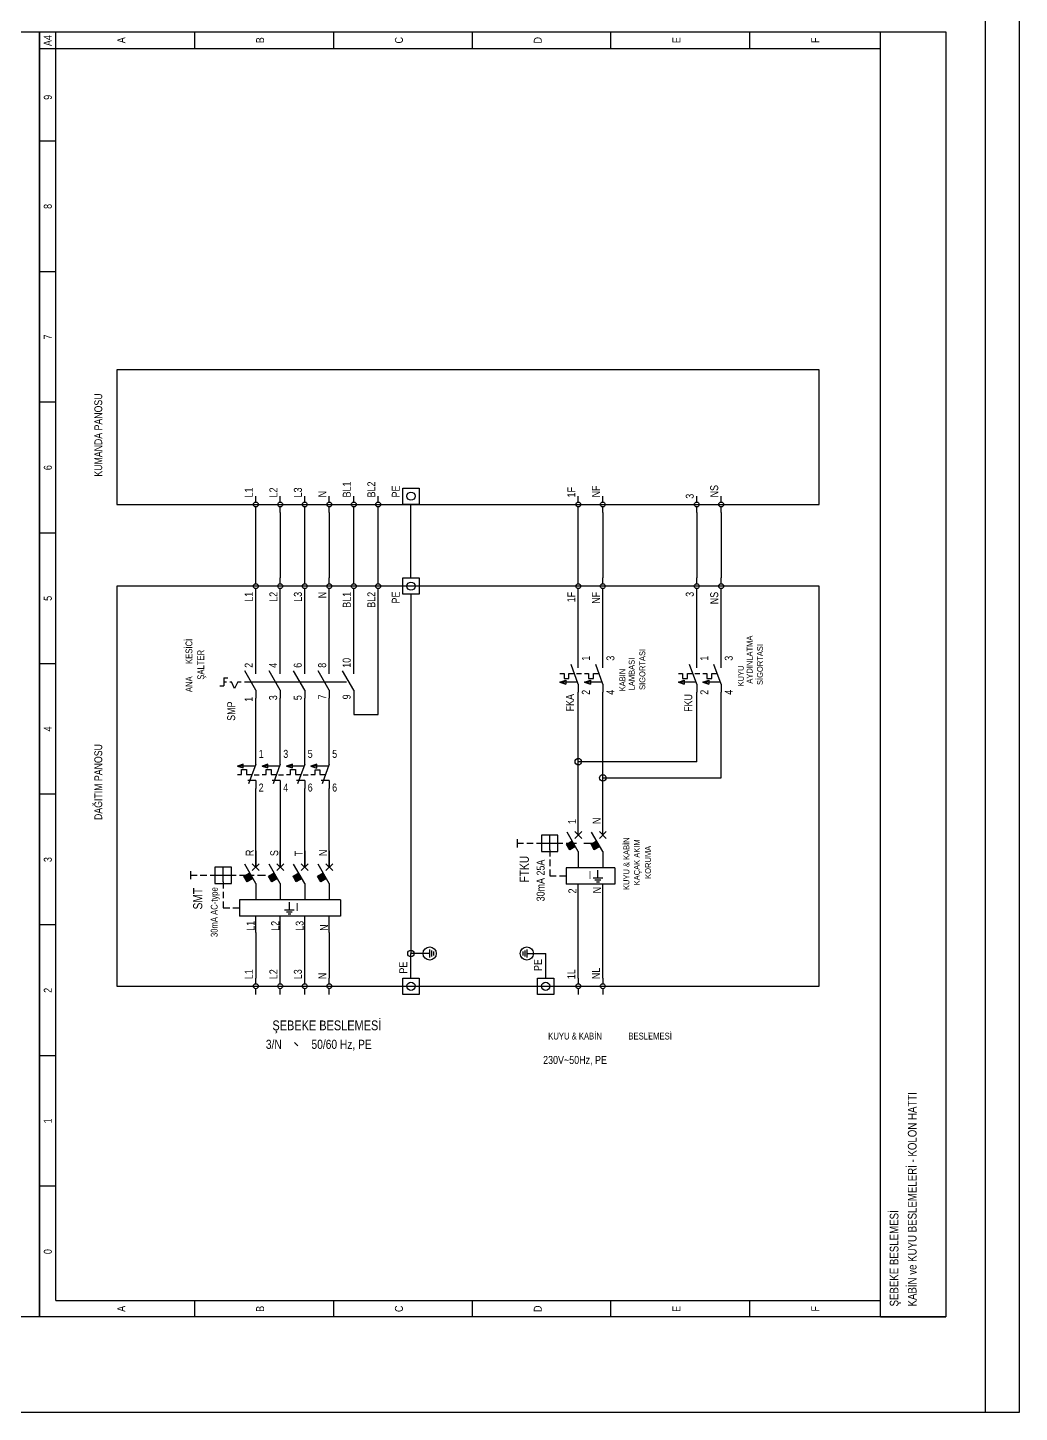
# Model space of a CAD drawing. Header units: centimetres. Extents: x 0 to 12606, y -30 to 2970.
# Drawn here: x 11876 to 12606, y 0 to 1019 of the extents above; entities that cross this region are included whole.
import ezdxf
from ezdxf.enums import TextEntityAlignment as Align

# ---------------------------------------------------------------- set-up
doc = ezdxf.new("R2010")
doc.units = ezdxf.units.CM
for name, color, linetype in [('SCOTT-CERCEVE', 7, 'CONTINUOUS'), ('SCOTT-ELEKTRIK', 3, 'CONTINUOUS'), ('SCOTT-ELEKTRIK-YAZI', 4, 'CONTINUOUS')]:
    doc.layers.add(name, color=color, linetype=linetype)
doc.styles.get("Standard").update_dxf_attribs({"font": 'arial.ttf', "width": 0.8})

msp = doc.modelspace()

# ---------------------------------------------------------------- linework, layer by layer
at = {"layer": 'SCOTT-CERCEVE'}
for points in [[(0, 0), (12605.9, 0), (12605.9, 2970), (0, 2970)], [(100, 0), (12580.9, 0), (12580.9, 2970), (100, 2970)]]:
    msp.add_lwpolyline(points, close=True, dxfattribs=at)
at = {"layer": 'SCOTT-ELEKTRIK'}
for p, q in [((11217.8, 1016), (11884.5, 1016)), ((11884.5, 70.2), (11884.5, 1016)), ((11884.5, 1016), (12551.7, 1016)), ((11884.5, 1016), (11884.5, 70.2)), ((11896.5, 82.2), (11896.5, 1016)), ((11998.7, 1016), (11998.7, 1003.9)), ((12100.9, 1016), (12100.9, 1003.9)), ((12203.1, 1016), (12203.1, 1003.9)), ((12305.2, 1003.9), (12305.2, 1016)), ((12407.4, 1003.9), (12407.4, 1016)), ((12503.6, 70.2), (12503.6, 1016)), ((12551.7, 1016), (12551.7, 70.2)), ((11884.5, 1003.9), (12503.6, 1003.9)), ((11896.5, 935.7), (11884.5, 935.7)), ((11896.5, 839.5), (11884.5, 839.5)), ((12458.5, 767.4), (11941.6, 767.4)), ((11941.6, 767.4), (11941.6, 668.2)), ((12458.5, 668.2), (12458.5, 767.4)), ((11896.5, 743.4), (11884.5, 743.4)), ((12043.8, 670), (12043.8, 674.3)), ((12061.8, 670), (12061.8, 674.3)), ((12079.8, 670), (12079.8, 674.3)), ((12097.9, 670), (12097.9, 674.3)), ((12115.9, 670), (12115.9, 674.3)), ((12133.9, 670), (12133.9, 674.3)), ((12152, 680.3), (12164, 680.3)), ((12152, 668.2), (12152, 680.3)), ((12164, 680.3), (12164, 668.2)), ((12281.2, 670), (12281.2, 674.3)), ((12299.2, 670), (12299.2, 674.3)), ((12368.4, 670), (12368.4, 674.3)), ((12386.4, 670), (12386.4, 674.3)), ((11941.6, 668.2), (12458.5, 668.2)), ((12043.8, 662.2), (12043.8, 666.4)), ((12061.8, 662.2), (12061.8, 666.4)), ((12079.8, 662.2), (12079.8, 666.4)), ((12097.9, 662.2), (12097.9, 666.4)), ((12115.9, 662.2), (12115.9, 666.4)), ((12133.9, 662.2), (12133.9, 666.4)), ((12164, 668.2), (12152, 668.2)), ((12158, 614.1), (12158, 668.2)), ((12281.2, 662.2), (12281.2, 666.4)), ((12299.2, 662.2), (12299.2, 666.4)), ((12368.4, 662.2), (12368.4, 666.4)), ((12386.4, 662.2), (12386.4, 666.4)), ((12043.8, 614.1), (12043.8, 662.2)), ((12061.8, 662.2), (12061.8, 614.1)), ((12079.8, 614.1), (12079.8, 662.2)), ((12097.9, 662.2), (12097.9, 614.1)), ((12115.9, 614.1), (12115.9, 662.2)), ((12133.9, 614.1), (12133.9, 662.2)), ((12281.2, 614.1), (12281.2, 662.2)), ((12299.2, 662.2), (12299.2, 614.1)), ((12368.4, 662.2), (12368.4, 614.1)), ((12386.4, 662.2), (12386.4, 614.1)), ((11896.5, 647.2), (11884.5, 647.2)), ((12043.8, 609.9), (12043.8, 614.1)), ((12061.8, 609.9), (12061.8, 614.1)), ((12079.8, 609.9), (12079.8, 614.1)), ((12097.9, 609.9), (12097.9, 614.1)), ((12115.9, 609.9), (12115.9, 614.1)), ((12133.9, 609.9), (12133.9, 614.1)), ((12152, 614.1), (12164, 614.1)), ((12152, 602.1), (12152, 614.1)), ((12164, 614.1), (12164, 602.1)), ((12281.2, 609.9), (12281.2, 614.1)), ((12299.2, 609.9), (12299.2, 614.1)), ((12368.4, 609.9), (12368.4, 614.1)), ((12386.4, 609.9), (12386.4, 614.1)), ((12458.5, 608.1), (11941.6, 608.1)), ((11941.6, 608.1), (11941.6, 313.6)), ((12043.8, 602.1), (12043.8, 606.3)), ((12043.8, 549.6), (12043.8, 602.1)), ((12061.8, 602.1), (12061.8, 606.3)), ((12061.8, 549.6), (12061.8, 602.1)), ((12079.8, 602.1), (12079.8, 606.3)), ((12079.8, 549.6), (12079.8, 602.1)), ((12097.9, 602.1), (12097.9, 606.3)), ((12097.9, 549.6), (12097.9, 602.1)), ((12115.9, 602.1), (12115.9, 606.3)), ((12115.9, 602.1), (12115.9, 605.1)), ((12115.9, 549.6), (12115.9, 602.1)), ((12133.9, 602.1), (12133.9, 606.3)), ((12133.9, 602.1), (12133.9, 605.1)), ((12133.9, 513.6), (12133.9, 602.1)), ((12164, 602.1), (12152, 602.1)), ((12158, 602.1), (12158, 337.7)), ((12281.2, 602.1), (12281.2, 606.3)), ((12281.2, 554), (12281.2, 602.1)), ((12299.2, 602.1), (12299.2, 606.3)), ((12299.2, 554), (12299.2, 602.1)), ((12368.4, 602.1), (12368.4, 606.3)), ((12368.4, 554), (12368.4, 602.1)), ((12386.4, 602.1), (12386.4, 606.3)), ((12386.4, 554), (12386.4, 602.1)), ((12458.5, 313.6), (12458.5, 608.1)), ((11896.5, 551), (11884.5, 551)), ((12281.2, 536), (12275.9, 550.4)), ((12281.2, 548), (12281.2, 554)), ((12299.2, 536), (12294, 550.4)), ((12299.2, 548), (12299.2, 554)), ((12368.4, 536), (12363.1, 550.4)), ((12368.4, 548), (12368.4, 554)), ((12386.4, 536), (12381.1, 550.4)), ((12386.4, 548), (12386.4, 554)), ((12020.3, 540.6), (12023.3, 540.6)), ((12020.3, 540.6), (12020.3, 534.6)), ((12043.8, 531.6), (12035.6, 545.8)), ((12043.8, 543.6), (12043.8, 549.6)), ((12061.8, 531.6), (12053.6, 545.8)), ((12061.8, 543.6), (12061.8, 549.6)), ((12079.8, 531.6), (12071.6, 545.8)), ((12079.8, 543.6), (12079.8, 549.6)), ((12097.9, 531.6), (12089.7, 545.8)), ((12097.9, 543.6), (12097.9, 549.6)), ((12115.9, 531.6), (12107.7, 545.8)), ((12115.9, 543.6), (12115.9, 549.6)), ((12267.7, 543.7), (12270.7, 543.7)), ((12270.7, 543.7), (12270.7, 540.1)), ((12274.3, 540.1), (12274.3, 543.7)), ((12274.3, 543.7), (12278.3, 543.7)), ((12280, 543.8), (12283.6, 543.8)), ((12285.8, 543.7), (12288.8, 543.7)), ((12288.8, 543.7), (12288.8, 540.1)), ((12292.4, 540.1), (12292.4, 543.7)), ((12292.4, 543.7), (12296.4, 543.7)), ((12354.9, 543.7), (12357.9, 543.7)), ((12357.9, 543.7), (12357.9, 540.1)), ((12361.5, 540.1), (12361.5, 543.7)), ((12361.5, 543.7), (12365.5, 543.7)), ((12367.1, 543.8), (12370.8, 543.8)), ((12372.9, 543.7), (12375.9, 543.7)), ((12375.9, 543.7), (12375.9, 540.1)), ((12379.5, 540.1), (12379.5, 543.7)), ((12379.5, 543.7), (12383.5, 543.7)), ((12017.3, 534.6), (12020.3, 534.6)), ((12020.3, 537.6), (12022.1, 537.6)), ((12024.6, 537.6), (12025.8, 537.6)), ((12028.2, 532.8), (12025.8, 537.6)), ((12030.6, 537.6), (12028.2, 532.8)), ((12030.6, 537.6), (12031.8, 537.6)), ((12031.8, 537.6), (12033, 537.6)), ((12035.4, 537.6), (12040.2, 537.6)), ((12040.8, 537.6), (12110.5, 537.6)), ((12043.8, 531.6), (12043.8, 525.6)), ((12061.8, 531.6), (12061.8, 525.6)), ((12079.8, 531.6), (12079.8, 525.6)), ((12097.9, 531.6), (12097.9, 525.6)), ((12115.9, 531.6), (12115.9, 525.6)), ((12267.7, 537.5), (12272.1, 538.9)), ((12280.5, 537.5), (12267.7, 537.5)), ((12267.7, 537.5), (12272.1, 536)), ((12270.7, 540.1), (12274.3, 540.1)), ((12272.1, 538.9), (12272.1, 536)), ((12281.2, 536), (12281.2, 530)), ((12281.2, 478.9), (12281.2, 530)), ((12285.8, 537.5), (12290.1, 538.9)), ((12298.5, 537.5), (12285.8, 537.5)), ((12285.8, 537.5), (12290.1, 536)), ((12288.8, 540.1), (12292.4, 540.1)), ((12290.1, 538.9), (12290.1, 536)), ((12299.2, 536), (12299.2, 530)), ((12299.2, 466.9), (12299.2, 530)), ((12354.9, 537.5), (12359.2, 538.9)), ((12367.6, 537.5), (12354.9, 537.5)), ((12354.9, 537.5), (12359.2, 536)), ((12357.9, 540.1), (12361.5, 540.1)), ((12359.2, 538.9), (12359.2, 536)), ((12368.4, 536), (12368.4, 530)), ((12368.4, 478.9), (12368.4, 530)), ((12372.9, 537.5), (12377.2, 538.9)), ((12385.7, 537.5), (12372.9, 537.5)), ((12372.9, 537.5), (12377.2, 536)), ((12375.9, 540.1), (12379.5, 540.1)), ((12377.2, 538.9), (12377.2, 536)), ((12386.4, 536), (12386.4, 530)), ((12386.4, 466.9), (12386.4, 530)), ((12043.8, 483.1), (12043.8, 525.6)), ((12061.8, 483.1), (12061.8, 525.6)), ((12079.8, 483.1), (12079.8, 525.6)), ((12097.9, 483.1), (12097.9, 525.6)), ((12115.9, 525.6), (12115.9, 513.6)), ((12115.9, 513.6), (12133.9, 513.6)), ((12043.8, 477.1), (12043.8, 483.1)), ((12061.8, 477.1), (12061.8, 483.1)), ((12079.8, 477.1), (12079.8, 483.1)), ((12097.9, 477.1), (12097.9, 483.1)), ((12030.3, 475.7), (12034.6, 477.1)), ((12043.1, 475.7), (12030.3, 475.7)), ((12030.3, 475.7), (12034.6, 474.3)), ((12030.3, 469.4), (12033.3, 469.4)), ((12033.3, 469.4), (12033.3, 473.1)), ((12033.3, 473.1), (12036.9, 473.1)), ((12034.6, 474.3), (12034.6, 477.1)), ((12036.9, 473.1), (12036.9, 469.4)), ((12036.9, 469.4), (12040.9, 469.4)), ((12043.8, 477.1), (12038.5, 462.7)), ((12042.6, 469.3), (12046.2, 469.3)), ((12048.4, 475.7), (12052.7, 477.1)), ((12061.1, 475.7), (12048.4, 475.7)), ((12048.4, 475.7), (12052.7, 474.3)), ((12048.4, 469.4), (12051.4, 469.4)), ((12051.4, 469.4), (12051.4, 473.1)), ((12051.4, 473.1), (12055, 473.1)), ((12052.7, 474.3), (12052.7, 477.1)), ((12055, 473.1), (12055, 469.4)), ((12055, 469.4), (12059, 469.4)), ((12061.8, 477.1), (12056.6, 462.7)), ((12060.6, 469.3), (12064.2, 469.3)), ((12066.4, 475.7), (12070.7, 477.1)), ((12079.1, 475.7), (12066.4, 475.7)), ((12066.4, 475.7), (12070.7, 474.3)), ((12066.4, 469.4), (12069.4, 469.4)), ((12069.4, 469.4), (12069.4, 473.1)), ((12069.4, 473.1), (12073, 473.1)), ((12070.7, 474.3), (12070.7, 477.1)), ((12073, 473.1), (12073, 469.4)), ((12073, 469.4), (12077, 469.4)), ((12079.8, 477.1), (12074.6, 462.7)), ((12078.6, 469.3), (12082.3, 469.3)), ((12084.4, 475.7), (12088.7, 477.1)), ((12097.2, 475.7), (12084.4, 475.7)), ((12084.4, 475.7), (12088.7, 474.2)), ((12084.4, 469.4), (12087.4, 469.4)), ((12087.4, 469.4), (12087.4, 473)), ((12087.4, 473), (12091, 473)), ((12088.7, 474.2), (12088.7, 477.1)), ((12091, 473), (12091, 469.4)), ((12091, 469.4), (12095, 469.4)), ((12097.9, 477.1), (12092.6, 462.7)), ((12368.4, 478.9), (12281.2, 478.9)), ((12281.2, 436.8), (12281.2, 478.9)), ((12043.8, 465.1), (12037.8, 465.1)), ((12043.8, 465.1), (12043.8, 459.1)), ((12043.8, 413.3), (12043.8, 459.1)), ((12061.8, 465.1), (12055.8, 465.1)), ((12061.8, 465.1), (12061.8, 459.1)), ((12061.8, 459.1), (12061.8, 413.3)), ((12079.8, 465.1), (12073.8, 465.1)), ((12079.8, 465.1), (12079.8, 459.1)), ((12079.8, 413.3), (12079.8, 459.1)), ((12097.9, 465.1), (12091.9, 465.1)), ((12097.9, 465.1), (12097.9, 459.1)), ((12097.9, 413.3), (12097.9, 459.1)), ((12299.2, 466.9), (12386.4, 466.9)), ((12299.2, 436.8), (12299.2, 466.9)), ((11896.5, 454.9), (11884.5, 454.9)), ((12281.2, 424.8), (12281.2, 436.8)), ((12299.2, 424.8), (12299.2, 436.8)), ((12236.1, 421.8), (12236.1, 415.8)), ((12236.1, 418.8), (12240.9, 418.8)), ((12243.3, 418.8), (12248.1, 418.8)), ((12250.5, 418.8), (12255.4, 418.8)), ((12254.2, 424.8), (12254.2, 412.8)), ((12266.2, 424.8), (12254.2, 424.8)), ((12255.4, 418.8), (12265, 418.8)), ((12260.2, 414), (12260.2, 424.8)), ((12265, 418.8), (12269.8, 418.8)), ((12266.2, 412.8), (12266.2, 424.8)), ((12272.2, 418.8), (12277, 418.8)), ((12272.5, 418.2), (12276.7, 420.6)), ((12275, 414), (12272.5, 418.2)), ((12275.2, 414.1), (12272.8, 418.3)), ((12281.2, 412.8), (12273, 427)), ((12275.5, 414.3), (12273.1, 418.5)), ((12275.7, 414.4), (12273.3, 418.6)), ((12276, 414.6), (12273.6, 418.8)), ((12276.2, 414.7), (12273.8, 418.9)), ((12276.5, 414.9), (12274.1, 419.1)), ((12276.7, 415), (12274.3, 419.2)), ((12277, 415.2), (12274.6, 419.4)), ((12277.2, 415.3), (12274.8, 419.5)), ((12277.6, 415.5), (12275.2, 419.7)), ((12277.8, 415.6), (12275.4, 419.8)), ((12278.1, 415.8), (12275.7, 420)), ((12278.3, 415.9), (12275.9, 420.1)), ((12278.6, 416.1), (12276.2, 420.3)), ((12278.8, 416.2), (12276.4, 420.4)), ((12276.4, 418.8), (12280, 418.8)), ((12278.6, 422.3), (12283.7, 427.4)), ((12278.6, 427.4), (12283.7, 422.3)), ((12285.4, 418.8), (12291.4, 418.8)), ((12290.6, 418.2), (12294.7, 420.6)), ((12293, 414), (12290.6, 418.2)), ((12293.2, 414.1), (12290.8, 418.3)), ((12299.2, 412.8), (12291, 427)), ((12293.5, 414.3), (12291.1, 418.5)), ((12293.7, 414.4), (12291.3, 418.6)), ((12294, 414.6), (12291.6, 418.8)), ((12294.2, 414.7), (12291.8, 418.9)), ((12294.5, 414.9), (12292.1, 419.1)), ((12294.8, 415), (12292.3, 419.2)), ((12295.1, 415.2), (12292.7, 419.4)), ((12295.3, 415.3), (12292.9, 419.5)), ((12295.6, 415.5), (12293.2, 419.7)), ((12295.8, 415.6), (12293.4, 419.8)), ((12296.1, 415.8), (12293.7, 420)), ((12296.3, 415.9), (12293.9, 420.1)), ((12296.6, 416.1), (12294.2, 420.3)), ((12296.8, 416.2), (12294.4, 420.4)), ((12296.7, 422.3), (12301.8, 427.4)), ((12296.7, 427.4), (12301.8, 422.3)), ((12043.8, 413.3), (12043.8, 401.3)), ((12043.8, 401.3), (12043.8, 413.3)), ((12061.8, 413.3), (12061.8, 401.3)), ((12061.8, 401.3), (12061.8, 413.3)), ((12079.8, 413.3), (12079.8, 401.3)), ((12079.8, 401.3), (12079.8, 413.3)), ((12097.9, 413.3), (12097.9, 401.3)), ((12097.9, 401.3), (12097.9, 413.3)), ((12254.2, 412.8), (12266.2, 412.8)), ((12260.2, 414), (12260.2, 409.2)), ((12279.1, 416.4), (12275, 414)), ((12281.2, 412.8), (12281.2, 400.8)), ((12297.1, 416.4), (12293, 414)), ((12299.2, 412.8), (12299.2, 400.8)), ((11995.7, 398.3), (11995.7, 392.3)), ((12013.7, 401.3), (12013.7, 389.2)), ((12025.8, 401.3), (12013.7, 401.3)), ((12019.7, 390.4), (12019.7, 401.3)), ((12025.8, 389.2), (12025.8, 401.3)), ((12043.8, 389.2), (12035.6, 403.5)), ((12041.2, 398.7), (12046.3, 403.8)), ((12041.2, 403.8), (12046.3, 398.7)), ((12061.8, 389.2), (12053.6, 403.5)), ((12059.3, 398.7), (12064.4, 403.8)), ((12059.3, 403.8), (12064.4, 398.7)), ((12079.8, 389.2), (12071.6, 403.5)), ((12077.3, 398.7), (12082.4, 403.8)), ((12077.3, 403.8), (12082.4, 398.7)), ((12097.9, 389.2), (12089.7, 403.5)), ((12095.3, 398.7), (12100.4, 403.8)), ((12095.3, 403.8), (12100.4, 398.7)), ((12260.2, 406.8), (12260.2, 402)), ((12260.2, 399.6), (12260.2, 394.8)), ((12308.2, 400.8), (12272.2, 400.8)), ((12272.2, 400.8), (12272.2, 388.8)), ((12295.7, 393.4), (12295.7, 399.1)), ((12308.2, 400.8), (12308.2, 388.8)), ((11995.7, 395.3), (12000.5, 395.3)), ((12002.9, 395.3), (12007.7, 395.3)), ((12010.1, 395.3), (12014.9, 395.3)), ((12013.7, 389.2), (12025.8, 389.2)), ((12014.9, 395.3), (12024.6, 395.3)), ((12019.7, 390.4), (12019.7, 385.6)), ((12024.6, 395.3), (12029.4, 395.3)), ((12031.8, 395.3), (12036.6, 395.3)), ((12035.1, 394.6), (12039.3, 397)), ((12037.5, 390.4), (12035.1, 394.6)), ((12037.7, 390.6), (12035.3, 394.7)), ((12038.1, 390.7), (12035.7, 394.9)), ((12038.3, 390.9), (12035.9, 395)), ((12038.6, 391.1), (12036.2, 395.2)), ((12038.8, 391.2), (12036.4, 395.3)), ((12039.1, 391.4), (12036.7, 395.5)), ((12039.3, 391.5), (12036.9, 395.6)), ((12039.6, 391.7), (12037.2, 395.8)), ((12039.8, 391.8), (12037.4, 395.9)), ((12041.7, 392.9), (12037.5, 390.4)), ((12040.1, 392), (12037.7, 396.1)), ((12040.3, 392.1), (12037.9, 396.2)), ((12040.7, 392.3), (12038.3, 396.4)), ((12040.9, 392.4), (12038.5, 396.5)), ((12041.2, 392.6), (12038.8, 396.7)), ((12041.4, 392.7), (12039, 396.8)), ((12039, 395.3), (12042.6, 395.3)), ((12043.8, 389.2), (12043.8, 377.2)), ((12045, 395.3), (12051, 395.3)), ((12053.2, 394.6), (12057.3, 397)), ((12055.6, 390.4), (12053.2, 394.6)), ((12055.8, 390.6), (12053.4, 394.7)), ((12056.1, 390.7), (12053.7, 394.9)), ((12056.3, 390.9), (12053.9, 395)), ((12056.6, 391.1), (12054.2, 395.2)), ((12056.8, 391.2), (12054.4, 395.3)), ((12057.1, 391.4), (12054.7, 395.5)), ((12057.3, 391.5), (12054.9, 395.6)), ((12057.7, 391.7), (12055.2, 395.8)), ((12057.9, 391.8), (12055.5, 395.9)), ((12059.7, 392.9), (12055.6, 390.4)), ((12058.2, 392), (12055.8, 396.1)), ((12058.4, 392.1), (12056, 396.2)), ((12058.7, 392.3), (12056.3, 396.4)), ((12058.9, 392.4), (12056.5, 396.5)), ((12059.2, 392.6), (12056.8, 396.7)), ((12059.4, 392.7), (12057, 396.8)), ((12061.8, 389.2), (12061.8, 377.2)), ((12071.2, 394.6), (12075.4, 397)), ((12073.6, 390.4), (12071.2, 394.6)), ((12073.8, 390.6), (12071.4, 394.7)), ((12074.1, 390.7), (12071.7, 394.9)), ((12074.3, 390.9), (12071.9, 395)), ((12074.6, 391.1), (12072.2, 395.2)), ((12074.9, 391.2), (12072.4, 395.3)), ((12075.2, 391.4), (12072.8, 395.5)), ((12075.4, 391.5), (12073, 395.6)), ((12075.7, 391.7), (12073.3, 395.8)), ((12075.9, 391.8), (12073.5, 395.9)), ((12077.8, 392.9), (12073.6, 390.4)), ((12076.2, 392), (12073.8, 396.1)), ((12076.4, 392.1), (12074, 396.2)), ((12076.7, 392.3), (12074.3, 396.4)), ((12076.9, 392.4), (12074.5, 396.5)), ((12077.2, 392.6), (12074.8, 396.7)), ((12077.5, 392.7), (12075, 396.8)), ((12079.8, 389.2), (12079.8, 377.2)), ((12089.2, 394.6), (12093.4, 397)), ((12091.6, 390.4), (12089.2, 394.6)), ((12091.8, 390.6), (12089.4, 394.7)), ((12092.2, 390.7), (12089.7, 394.9)), ((12092.4, 390.9), (12090, 395)), ((12092.7, 391.1), (12090.3, 395.2)), ((12092.9, 391.2), (12090.5, 395.3)), ((12093.2, 391.4), (12090.8, 395.5)), ((12093.4, 391.5), (12091, 395.6)), ((12093.7, 391.7), (12091.3, 395.8)), ((12093.9, 391.8), (12091.5, 395.9)), ((12095.8, 392.9), (12091.6, 390.4)), ((12094.2, 392), (12091.8, 396.1)), ((12094.4, 392.1), (12092, 396.2)), ((12094.8, 392.3), (12092.4, 396.4)), ((12095, 392.4), (12092.6, 396.5)), ((12095.3, 392.6), (12092.9, 396.7)), ((12095.5, 392.7), (12093.1, 396.8)), ((12097.9, 389.2), (12097.9, 377.2)), ((12260.2, 394.8), (12265, 394.8)), ((12267.4, 394.8), (12272.2, 394.8)), ((12308.2, 388.8), (12272.2, 388.8)), ((12281.2, 376.7), (12281.2, 388.8)), ((12292.1, 393.4), (12299.2, 393.4)), ((12293.5, 392), (12297.8, 392)), ((12294.6, 390.5), (12296.7, 390.5)), ((12299.2, 376.7), (12299.2, 388.8)), ((12019.7, 383.2), (12019.7, 378.4)), ((12106.1, 377.2), (12031.8, 377.2)), ((12031.8, 377.2), (12031.8, 365.2)), ((12106.1, 377.2), (12106.1, 365.2)), ((12019.7, 376), (12019.7, 371.2)), ((12019.7, 371.2), (12024.6, 371.2)), ((12027, 371.2), (12031.8, 371.2)), ((12064.9, 369.8), (12072.1, 369.8)), ((12066.4, 368.4), (12070.6, 368.4)), ((12067.5, 367), (12069.6, 367)), ((12068.5, 369.8), (12068.5, 375.5)), ((12281.2, 319.6), (12281.2, 376.7)), ((12299.2, 319.6), (12299.2, 376.7)), ((11896.5, 358.7), (11884.5, 358.7)), ((12106.1, 365.2), (12031.8, 365.2)), ((12043.8, 353.2), (12043.8, 365.2)), ((12061.8, 353.2), (12061.8, 365.2)), ((12079.8, 353.2), (12079.8, 365.2)), ((12097.9, 353.2), (12097.9, 365.2)), ((12043.8, 353.2), (12043.8, 319.6)), ((12043.8, 353.2), (12043.8, 353.2)), ((12061.8, 319.6), (12061.8, 353.2)), ((12079.8, 319.6), (12079.8, 353.2)), ((12097.9, 353.2), (12097.9, 319.6)), ((12164, 337.7), (12158, 337.7)), ((12158, 319.6), (12158, 337.7)), ((12171.8, 337.7), (12161, 337.7)), ((12171.8, 334.7), (12171.8, 340.7)), ((12173.3, 335.4), (12173.3, 339.9)), ((12174.8, 336.2), (12174.8, 339.2)), ((12240.3, 339.2), (12240.3, 336.2)), ((12241.8, 339.9), (12241.8, 335.4)), ((12243.3, 340.7), (12243.3, 334.7)), ((12243.3, 337.7), (12254.2, 337.7)), ((12251.1, 337.7), (12257.2, 337.7)), ((12257.2, 319.6), (12257.2, 337.7)), ((12043.8, 315.4), (12043.8, 319.6)), ((12061.8, 315.4), (12061.8, 319.6)), ((12079.8, 315.4), (12079.8, 319.6)), ((12097.9, 315.4), (12097.9, 319.6)), ((12152, 307.6), (12152, 319.6)), ((12152, 319.6), (12164, 319.6)), ((12164, 319.6), (12164, 307.6)), ((12251.1, 307.6), (12251.1, 319.6)), ((12251.1, 319.6), (12263.2, 319.6)), ((12263.2, 319.6), (12263.2, 307.6)), ((12281.2, 319.6), (12281.2, 315.4)), ((12299.2, 319.6), (12299.2, 315.4)), ((11941.6, 313.6), (12458.5, 313.6)), ((12043.8, 307.6), (12043.8, 311.8)), ((12061.8, 307.6), (12061.8, 311.8)), ((12079.8, 307.6), (12079.8, 311.8)), ((12097.9, 307.6), (12097.9, 311.8)), ((12164, 307.6), (12152, 307.6)), ((12263.2, 307.6), (12251.1, 307.6)), ((12281.2, 311.8), (12281.2, 307.6)), ((12299.2, 311.8), (12299.2, 307.6)), ((12072.4, 272.1), (12074.7, 269.8)), ((11896.5, 262.5), (11884.5, 262.5)), ((11896.5, 166.4), (11884.5, 166.4)), ((11896.5, 82.2), (12503.6, 82.2)), ((11998.7, 82.2), (11998.7, 70.2)), ((12100.9, 82.2), (12100.9, 70.2)), ((12203.1, 82.2), (12203.1, 70.2)), ((12305.2, 70.2), (12305.2, 82.2)), ((12407.4, 70.2), (12407.4, 82.2)), ((12503.6, 70.2), (12503.6, 82.2)), ((11884.5, 70.2), (11217.8, 70.2)), ((12551.7, 70.2), (11884.5, 70.2)), ((12503.6, 70.2), (12551.7, 70.2)), ((12521.6, 70.2), (12551.7, 70.2))]:
    msp.add_line(p, q, dxfattribs=at)
for points in [[(12272.1, 538.9), (12272.1, 536), (12267.7, 537.5), (12272.1, 538.9)], [(12290.1, 538.9), (12290.1, 536), (12285.8, 537.5), (12290.1, 538.9)], [(12359.2, 538.9), (12359.2, 536), (12354.9, 537.5), (12359.2, 538.9)], [(12377.2, 538.9), (12377.2, 536), (12372.9, 537.5), (12377.2, 538.9)], [(12034.6, 474.3), (12034.6, 477.1), (12030.3, 475.7), (12034.6, 474.3)], [(12052.7, 474.3), (12052.7, 477.1), (12048.4, 475.7), (12052.7, 474.3)], [(12070.7, 474.3), (12070.7, 477.1), (12066.4, 475.7), (12070.7, 474.3)], [(12088.7, 474.2), (12088.7, 477.1), (12084.4, 475.7), (12088.7, 474.2)]]:
    msp.add_lwpolyline(points, dxfattribs=at)
for centre, radius in [((12158, 674.3), 3.01), ((12043.8, 668.2), 1.8), ((12061.8, 668.2), 1.8), ((12079.8, 668.2), 1.8), ((12097.9, 668.2), 1.8), ((12115.9, 668.2), 1.8), ((12133.9, 668.2), 1.8), ((12281.2, 668.2), 1.8), ((12299.2, 668.2), 1.8), ((12368.4, 668.2), 1.8), ((12386.4, 668.2), 1.8), ((12043.8, 608.1), 1.8), ((12061.8, 608.1), 1.8), ((12079.8, 608.1), 1.8), ((12097.9, 608.1), 1.8), ((12115.9, 608.1), 1.8), ((12133.9, 608.1), 1.8), ((12158, 608.1), 3.01), ((12281.2, 608.1), 1.8), ((12299.2, 608.1), 1.8), ((12368.4, 608.1), 1.8), ((12386.4, 608.1), 1.8), ((12281.2, 478.9), 2.4), ((12299.2, 466.9), 2.4), ((12158, 337.7), 2.4), ((12171.8, 337.7), 4.81), ((12243.3, 337.7), 4.81), ((12158, 313.6), 3.01), ((12257.2, 313.6), 3.01), ((12043.8, 313.6), 1.8), ((12061.8, 313.6), 1.8), ((12079.8, 313.6), 1.8), ((12097.9, 313.6), 1.8), ((12281.2, 313.6), 1.8), ((12299.2, 313.6), 1.8)]:
    msp.add_circle(centre, radius, dxfattribs=at)

# ---------------------------------------------------------------- texts
at = {"layer": 'SCOTT-ELEKTRIK-YAZI', "width": 0.8}
for s, height, p in [('A4', 5.89, (11893.6, 1005.6)), ('BL1', 5.89, (12113.7, 673.4)), ('L1', 5.89, (12041.6, 673.4)), ('L2', 5.89, (12059.7, 673.4)), ('L3', 5.89, (12077.7, 673.4)), ('N', 5.89, (12095.7, 673.4)), ('PE', 5.89, (12149.8, 673.4)), ('1F', 5.89, (12279, 673.4)), ('NF', 5.89, (12297.1, 673.4)), ('NS', 5.89, (12384.2, 673.4)), ('PE', 5.89, (12149.8, 595.3)), ('2', 5.89, (12041.5, 548)), ('4', 5.89, (12059.5, 548)), ('6', 5.89, (12077.6, 548)), ('8', 5.89, (12095.6, 548)), ('10', 5.89, (12113.6, 548)), ('1', 5.89, (12289.7, 553.2)), ('3', 5.89, (12307.8, 553.2)), ('1', 5.89, (12376.9, 553.2)), ('3', 5.89, (12394.9, 553.2)), ('1', 5.89, (12279.6, 433)), ('N', 5.89, (12297.7, 433)), ('R', 5.89, (12042.2, 409.4)), ('S', 5.89, (12060.3, 409.4)), ('T', 5.89, (12078.3, 409.4)), ('N', 5.89, (12096.3, 409.4)), ('2', 5.89, (12279.8, 381.9)), ('N', 5.89, (12297.8, 381.9)), ('L1', 5.89, (12042.9, 354.4)), ('L2', 5.89, (12061, 354.4)), ('L3', 5.89, (12079, 354.4)), ('N', 5.89, (12097, 354.4)), ('PE', 5.89, (12254.4, 324.8)), ('NL', 5.89, (12297.1, 318.8)), ('L1', 5.89, (12041.6, 318.8)), ('L2', 5.89, (12059.7, 318.8)), ('L3', 5.89, (12077.7, 318.8)), ('N', 5.89, (12095.7, 318.8)), ('1L', 5.89, (12279, 318.8)), ('KABİN ve KUYU BESLEMELERİ - KOLON HATTI', 6.369, (12530.2, 77.9)), ('ŞEBEKE BESLEMESİ', 6.369, (12516.9, 77.9))]:
    msp.add_text(s, height=height, rotation=90, dxfattribs=at).set_placement(p)
for s, height, rotation, p in [('A', 5.89, 90, (11947.7, 1009.9)), ('B', 5.89, 90, (12049.9, 1009.9)), ('C', 5.89, 90, (12152.1, 1009.9)), ('D', 5.89, 90, (12254.3, 1009.9)), ('E', 5.89, 90, (12356.4, 1009.9)), ('F', 5.89, 90, (12458.6, 1009.9)), ('9', 5.89, 90, (11893.6, 967.9)), ('8', 5.89, 90, (11893.6, 887.6)), ('7', 5.89, 90, (11893.6, 791.5)), ('KUMANDA PANOSU', 5.77, 90, (11930.7, 719.3)), ('6', 5.89, 90, (11893.6, 695.3)), ('5', 5.89, 90, (11893.6, 599.1)), ('KESİCİ', 5.05, 90, (11997.1, 560.1)), ('ŞALTER', 5.05, 90, (12005.8, 550.2)), ('AYDINLATMA', 4.33, 90, (12409.5, 554)), ('SİGORTASI', 4.33, 90, (12417.1, 550.4)), ('LAMBASI', 4.33, 90, (12322.7, 543.4)), ('SIGORTASI', 4.33, 90, (12330.5, 546.8)), ('ANA', 5.05, 90, (11997.1, 535.9)), ('KABIN', 4.33, 90, (12315.8, 539)), ('KUYU', 4.33, 90, (12403, 542)), ('4', 5.89, 90, (11893.6, 503)), ('DAĞITIM PANOSU', 5.77, 90, (11930.7, 463.9)), ('KUYU & KABİN', 4.328, 90, (12318.8, 403.8)), ('KAÇAK AKIM', 4.33, 90, (12326.5, 404.8)), ('3', 5.89, 90, (11893.6, 406.8)), ('KORUMA', 4.33, 90, (12334.7, 404.8)), ('I', 5.89, 360, (12289.8, 392.6)), ('2', 5.89, 90, (11893.6, 310.6)), ('1', 5.89, 90, (11893.6, 214.5)), ('0', 5.89, 90, (11893.6, 118.3)), ('A', 5.89, 90, (11947.7, 76.2)), ('B', 5.89, 90, (12049.9, 76.2)), ('C', 5.89, 90, (12152.1, 76.2)), ('D', 5.89, 90, (12254.3, 76.2)), ('E', 5.89, 90, (12356.4, 76.2)), ('F', 5.89, 90, (12458.6, 76.2))]:
    msp.add_text(s, height=height, rotation=rotation, dxfattribs=at).set_placement(p, align=Align.CENTER)
for s, height, p in [('BL2', 5.89, (12131.8, 685.1)), ('3', 5.89, (12366.2, 676.1)), ('L1', 5.89, (12041.6, 603.9)), ('L2', 5.89, (12059.7, 603.9)), ('L3', 5.89, (12077.7, 603.9)), ('N', 5.89, (12095.7, 603.9)), ('BL1', 5.89, (12113.7, 603.9)), ('BL2', 5.89, (12131.8, 603.9)), ('1F', 5.89, (12279, 603.9)), ('NF', 5.89, (12297.1, 603.9)), ('3', 5.89, (12366.2, 603.9)), ('NS', 5.89, (12384.2, 603.9)), ('2', 5.89, (12289.7, 531.8)), ('4', 5.89, (12307.8, 531.8)), ('2', 5.89, (12376.9, 531.8)), ('4', 5.89, (12394.9, 531.8)), ('SMP', 5.89, (12028.6, 523.2)), ('1', 5.89, (12041.5, 526.6)), ('3', 5.89, (12059.5, 527.8)), ('5', 5.89, (12077.6, 527.8)), ('7', 5.89, (12095.6, 528.4)), ('9', 5.89, (12113.6, 528.4)), ('FKA', 5.89, (12278, 528.7)), ('FKU', 5.89, (12365.1, 528.7)), ('FTKU', 6.73, (12244.8, 409.6)), ('30mA 25A', 5.89, (12256.4, 406.8)), ('SMT', 6.73, (12004.4, 386)), ('30mA AC-type', 5.049, (12015.7, 386.5)), ('PE', 5.89, (12155.3, 331.7))]:
    msp.add_text(s, height=height, rotation=90, dxfattribs=at).set_placement(p, align=Align.RIGHT)
for s, height, p in [('1', 5.89, (12045.9, 481.7)), ('3', 5.89, (12064, 481.7)), ('5', 5.89, (12082, 481.7)), ('5', 5.89, (12100, 481.7)), ('2', 5.89, (12045.9, 456.9)), ('4', 5.89, (12064, 456.9)), ('6', 5.89, (12082, 456.9)), ('6', 5.89, (12100, 456.9)), ('50/60 Hz, PE', 6.732, (12084.8, 267.5))]:
    msp.add_text(s, height=height, dxfattribs=at).set_placement(p)
for s, height, p in [('I', 5.89, (12074.2, 369)), ('ŞEBEKE BESLEMESİ', 7.213, (12096.1, 281.2)), ('KUYU & KABİN', 5.049, (12278.8, 274.4)), ('BESLEMESİ', 5.05, (12334.1, 274.4)), ('\\', 5.05, (12333.6, 274.4)), ('230V~50Hz, PE', 5.89, (12278.8, 256.4))]:
    msp.add_text(s, height=height, dxfattribs=at).set_placement(p, align=Align.CENTER)
msp.add_text('3/N', height=6.73, dxfattribs=at).set_placement((12062.9, 267.5), align=Align.RIGHT)

doc.saveas('drawing.dxf')
